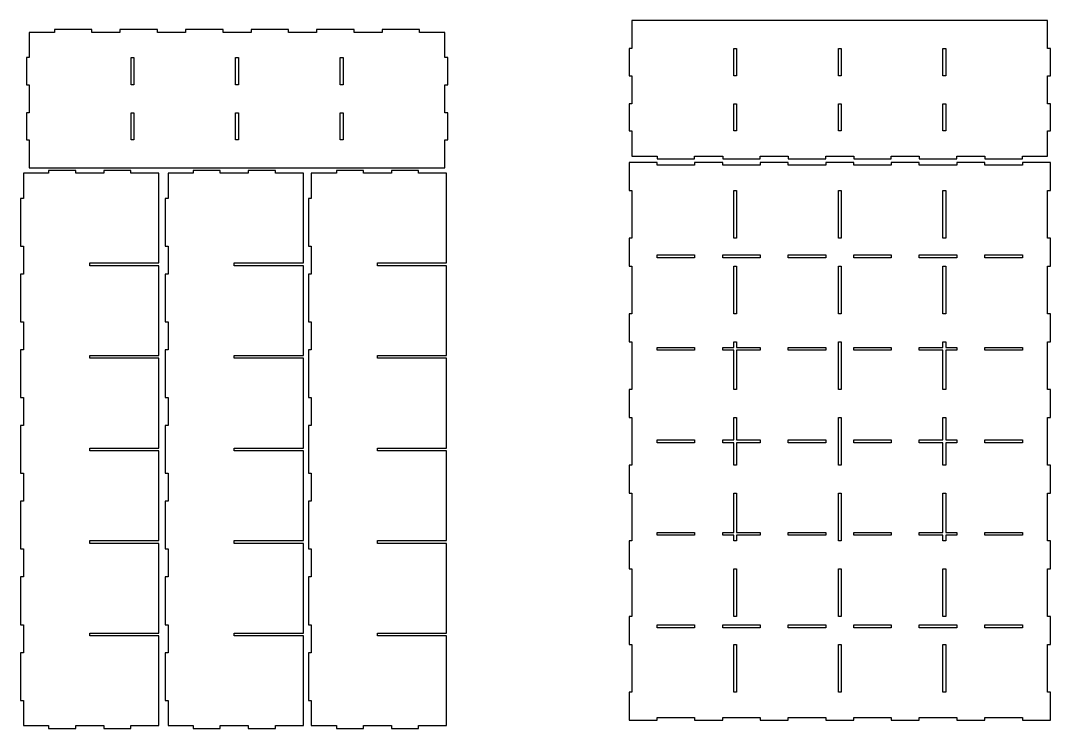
# Model space of a CAD drawing. Extents: x 50 to 2161, y 32 to 790.
# Drawn here: x 50 to 1153, y 33 to 790 of the extents above; entities that cross this region are included whole.
import ezdxf

# ---------------------------------------------------------------- set-up
doc = ezdxf.new("R2010")
doc.units = 0
doc.layers.add('Ebene_1', color=7, linetype='CONTINUOUS')

msp = doc.modelspace()

# ---------------------------------------------------------------- linework, layer by layer
at = {"layer": 'Ebene_1', "color": 7}
for p, q in [((1149.588873, 790.342392), (704.533234, 790.342392)), ((704.533234, 790.342392), (704.533234, 760.338642)), ((1149.588873, 760.338642), (1149.588873, 790.342392)), ((86.15735, 777.689919), (59.17867, 777.689919)), ((59.17867, 777.689919), (59.17867, 750.711252)), ((86.15735, 780.706197), (86.15735, 777.689919)), ((126.338739, 780.706197), (86.15735, 780.706197)), ((86.15735, 780.706197), (86.15735, 780.706197)), ((126.338739, 777.689919), (126.338739, 780.706197)), ((156.342486, 777.689919), (126.338739, 777.689919)), ((196.523875, 780.706197), (156.342486, 780.706197)), ((156.342486, 780.706197), (156.342486, 777.689919)), ((196.523875, 777.689919), (196.523875, 780.706197)), ((226.518809, 777.689919), (196.523875, 777.689919)), ((266.709017, 780.706197), (226.518809, 780.706197)), ((226.518809, 780.706197), (226.518809, 777.689919)), ((266.709017, 777.689919), (266.709017, 780.706197)), ((296.703948, 777.689919), (266.709017, 777.689919)), ((336.885336, 780.706197), (296.703948, 780.706197)), ((296.703948, 780.706197), (296.703948, 777.689919)), ((336.885336, 777.689919), (336.885336, 780.706197)), ((366.889086, 777.689919), (336.885336, 777.689919)), ((407.070475, 780.706197), (366.889086, 780.706197)), ((366.889086, 780.706197), (366.889086, 777.689919)), ((407.070475, 777.689919), (407.070475, 780.706197)), ((437.074225, 777.689919), (407.070475, 777.689919)), ((477.255614, 780.706197), (437.074225, 780.706197)), ((437.074225, 780.706197), (437.074225, 777.689919)), ((477.255614, 777.689919), (477.255614, 780.706197)), ((504.234309, 777.689919), (477.255614, 777.689919)), ((504.234309, 750.711252), (504.234309, 777.689919)), ((59.17867, 750.711252), (56.1536, 750.711252)), ((56.1536, 750.711252), (56.1536, 721.704085)), ((168.178181, 750.711252), (171.194431, 750.711252)), ((168.178181, 721.712919), (168.178181, 750.711252)), ((168.178181, 750.711252), (168.178181, 750.711252)), ((171.194431, 750.711252), (171.194431, 721.712919)), ((280.193936, 750.711252), (283.210198, 750.711252)), ((280.193936, 721.712919), (280.193936, 750.711252)), ((280.193936, 750.711252), (280.193936, 750.711252)), ((283.210198, 750.711252), (283.210198, 721.712919)), ((392.218531, 750.711252), (395.234781, 750.711252)), ((392.218531, 721.712919), (392.218531, 750.711252)), ((392.218531, 750.711252), (392.218531, 750.711252)), ((395.234781, 750.711252), (395.234781, 721.712919)), ((507.259364, 750.711252), (504.234309, 750.711252)), ((507.259364, 721.704085), (507.259364, 750.711252)), ((704.533234, 760.338642), (701.508178, 760.338642)), ((701.508178, 760.338642), (701.508178, 731.340309)), ((813.532762, 731.340309), (813.532762, 760.338642)), ((813.532762, 760.338642), (816.549012, 760.338642)), ((816.549012, 760.338642), (816.549012, 731.340309)), ((925.557345, 731.340309), (925.557345, 760.338642)), ((925.557345, 760.338642), (928.573623, 760.338642)), ((928.573623, 760.338642), (928.573623, 731.340309)), ((1037.573123, 731.340309), (1037.573123, 760.338642)), ((1037.573123, 760.338642), (1040.589373, 760.338642)), ((1040.589373, 760.338642), (1040.589373, 731.340309)), ((1152.613956, 760.338642), (1149.588873, 760.338642)), ((1152.613956, 731.340309), (1152.613956, 760.338642)), ((701.508178, 731.340309), (704.533234, 731.340309)), ((704.533234, 731.340309), (704.533234, 701.345393)), ((816.549012, 731.340309), (813.532762, 731.340309)), ((816.549012, 731.340309), (816.549012, 731.340309)), ((928.573623, 731.340309), (925.557345, 731.340309)), ((928.573623, 731.340309), (928.573623, 731.340309)), ((1040.589373, 731.340309), (1037.573123, 731.340309)), ((1040.589373, 731.340309), (1040.589373, 731.340309)), ((1149.588873, 701.345393), (1149.588873, 731.340309)), ((1149.588873, 731.340309), (1152.613956, 731.340309)), ((56.1536, 721.704085), (59.17867, 721.704085)), ((59.17867, 721.704085), (59.17867, 691.709169)), ((171.194431, 721.712919), (168.178181, 721.712919)), ((283.210198, 721.712919), (280.193936, 721.712919)), ((395.234781, 721.712919), (392.218531, 721.712919)), ((504.234309, 691.709169), (504.234309, 721.704085)), ((504.234309, 721.704085), (507.259364, 721.704085)), ((704.533234, 701.345393), (701.508178, 701.345393)), ((701.508178, 701.345393), (701.508178, 672.338226)), ((813.532762, 672.338226), (813.532762, 701.336559)), ((813.532762, 701.336559), (816.549012, 701.336559)), ((816.549012, 701.336559), (816.549012, 672.338226)), ((925.557345, 672.338226), (925.557345, 701.336559)), ((925.557345, 701.336559), (928.573623, 701.336559)), ((928.573623, 701.336559), (928.573623, 672.338226)), ((1037.573123, 672.338226), (1037.573123, 701.336559)), ((1037.573123, 701.336559), (1040.589373, 701.336559)), ((1040.589373, 701.336559), (1040.589373, 672.338226)), ((1152.613956, 701.345393), (1149.588873, 701.345393)), ((1152.613956, 672.338226), (1152.613956, 701.345393)), ((59.17867, 691.709169), (56.1536, 691.709169)), ((56.1536, 691.709169), (56.1536, 662.710836)), ((168.178181, 691.709169), (171.194431, 691.709169)), ((168.178181, 662.710836), (168.178181, 691.709169)), ((168.178181, 691.709169), (168.178181, 691.709169)), ((171.194431, 691.709169), (171.194431, 662.710836)), ((280.193936, 691.709169), (283.210198, 691.709169)), ((280.193936, 662.710836), (280.193936, 691.709169)), ((280.193936, 691.709169), (280.193936, 691.709169)), ((283.210198, 691.709169), (283.210198, 662.710836)), ((392.218531, 691.709169), (395.234781, 691.709169)), ((392.218531, 662.710836), (392.218531, 691.709169)), ((392.218531, 691.709169), (392.218531, 691.709169)), ((395.234781, 691.709169), (395.234781, 662.710836)), ((507.259364, 691.709169), (504.234309, 691.709169)), ((507.259364, 662.710836), (507.259364, 691.709169)), ((56.1536, 662.710836), (59.17867, 662.710836)), ((59.17867, 662.710836), (59.17867, 632.707086)), ((171.194431, 662.710836), (168.178181, 662.710836)), ((283.210198, 662.710836), (280.193936, 662.710836)), ((395.234781, 662.710836), (392.218531, 662.710836)), ((504.234309, 632.707086), (504.234309, 662.710836)), ((504.234309, 662.710836), (507.259364, 662.710836)), ((701.508178, 672.338226), (704.533234, 672.338226)), ((704.533234, 672.338226), (704.533234, 645.359559)), ((816.549012, 672.338226), (813.532762, 672.338226)), ((816.549012, 672.338226), (816.549012, 672.338226)), ((928.573623, 672.338226), (925.557345, 672.338226)), ((928.573623, 672.338226), (928.573623, 672.338226)), ((1040.589373, 672.338226), (1037.573123, 672.338226)), ((1040.589373, 672.338226), (1040.589373, 672.338226)), ((1149.588873, 645.359559), (1149.588873, 672.338226)), ((1149.588873, 672.338226), (1152.613956, 672.338226)), ((704.533234, 645.359559), (731.511928, 645.359559)), ((731.511928, 645.359559), (731.511928, 642.343281)), ((731.511928, 642.343281), (771.693317, 642.343281)), ((771.693317, 642.343281), (771.693317, 645.359559)), ((771.693317, 645.359559), (801.697067, 645.359559)), ((801.697067, 645.359559), (801.697067, 642.343281)), ((801.697067, 642.343281), (841.878456, 642.343281)), ((841.878456, 642.343281), (841.878456, 645.359559)), ((841.878456, 645.359559), (871.882206, 645.359559)), ((871.882206, 645.359559), (871.882206, 642.343281)), ((871.882206, 642.343281), (912.063595, 642.343281)), ((912.063595, 642.343281), (912.063595, 645.359559)), ((912.063595, 645.359559), (942.05854, 645.359559)), ((942.05854, 645.359559), (942.05854, 642.343281)), ((942.05854, 642.343281), (982.248734, 642.343281)), ((982.248734, 642.343281), (982.248734, 645.359559)), ((982.248734, 645.359559), (1012.243679, 645.359559)), ((1012.243679, 645.359559), (1012.243679, 642.343281)), ((1012.243679, 642.343281), (1052.425068, 642.343281)), ((1052.425068, 642.343281), (1052.425068, 645.359559)), ((1052.425068, 645.359559), (1082.428818, 645.359559)), ((1082.428818, 645.359559), (1082.428818, 642.343281)), ((1082.428818, 642.343281), (1122.610206, 642.343281)), ((1122.610206, 642.343281), (1122.610206, 645.359559)), ((1122.610206, 645.359559), (1149.588873, 645.359559)), ((1122.610206, 642.343281), (1122.610206, 642.343281)), ((59.17867, 632.707086), (504.234309, 632.707086)), ((79.957089, 629.930329), (79.957089, 626.914079)), ((108.955422, 629.930329), (79.957089, 629.930329)), ((79.957089, 629.930329), (79.957089, 629.930329)), ((108.955422, 626.914079), (108.955422, 629.930329)), ((167.948669, 629.930329), (138.950353, 629.930329)), ((138.950353, 629.930329), (138.950353, 626.914079)), ((167.948669, 626.914079), (167.948669, 629.930329)), ((234.784319, 629.930329), (234.784319, 626.914079)), ((263.782652, 629.930329), (234.784319, 629.930329)), ((234.784319, 629.930329), (234.784319, 629.930329)), ((263.782652, 626.914079), (263.782652, 629.930329)), ((322.77589, 629.930329), (293.777585, 629.930329)), ((293.777585, 629.930329), (293.777585, 626.914079)), ((322.77589, 626.914079), (322.77589, 629.930329)), ((388.164578, 629.930329), (388.164578, 626.914079)), ((417.162911, 629.930329), (388.164578, 629.930329)), ((388.164578, 629.930329), (388.164578, 629.930329)), ((417.162911, 626.914079), (417.162911, 629.930329)), ((476.156161, 629.930329), (447.157856, 629.930329)), ((447.157856, 629.930329), (447.157856, 626.914079)), ((476.156161, 626.914079), (476.156161, 629.930329)), ((701.508178, 638.644392), (701.508178, 608.640642)), ((731.511928, 638.644392), (701.508178, 638.644392)), ((701.508178, 638.644392), (701.508178, 638.644392)), ((731.511928, 635.628142), (731.511928, 638.644392)), ((771.702151, 635.628142), (731.511928, 635.628142)), ((801.697067, 638.644392), (771.702151, 638.644392)), ((771.702151, 638.644392), (771.702151, 635.628142)), ((801.697067, 635.628142), (801.697067, 638.644392)), ((841.878456, 635.628142), (801.697067, 635.628142)), ((871.882206, 638.644392), (841.878456, 638.644392)), ((841.878456, 638.644392), (841.878456, 635.628142)), ((871.882206, 635.628142), (871.882206, 638.644392)), ((912.063595, 635.628142), (871.882206, 635.628142)), ((942.067345, 638.644392), (912.063595, 638.644392)), ((912.063595, 638.644392), (912.063595, 635.628142)), ((942.067345, 635.628142), (942.067345, 638.644392)), ((982.248734, 635.628142), (942.067345, 635.628142)), ((1012.243679, 638.644392), (982.248734, 638.644392)), ((982.248734, 638.644392), (982.248734, 635.628142)), ((1012.243679, 635.628142), (1012.243679, 638.644392)), ((1052.433901, 635.628142), (1012.243679, 635.628142)), ((1082.428818, 638.644392), (1052.433901, 638.644392)), ((1052.433901, 638.644392), (1052.433901, 635.628142)), ((1082.428818, 635.628142), (1082.428818, 638.644392)), ((1122.610206, 635.628142), (1082.428818, 635.628142)), ((1152.613956, 638.644392), (1122.610206, 638.644392)), ((1122.610206, 638.644392), (1122.610206, 635.628142)), ((1152.613956, 608.640642), (1152.613956, 638.644392)), ((79.957089, 626.914079), (52.969589, 626.914079)), ((52.969589, 626.914079), (52.969589, 599.926579)), ((138.950353, 626.914079), (108.955422, 626.914079)), ((197.952447, 626.914079), (167.948669, 626.914079)), ((197.952447, 530.914435), (197.952447, 626.914079)), ((234.784319, 626.914079), (207.796816, 626.914079)), ((207.796816, 626.914079), (207.796816, 599.926579)), ((293.777585, 626.914079), (263.782652, 626.914079)), ((352.779669, 626.914079), (322.77589, 626.914079)), ((352.779669, 530.914435), (352.779669, 626.914079)), ((388.164578, 626.914079), (361.177078, 626.914079)), ((361.177078, 626.914079), (361.177078, 599.926579)), ((447.157856, 626.914079), (417.162911, 626.914079)), ((506.159939, 626.914079), (476.156161, 626.914079)), ((506.159939, 530.914435), (506.159939, 626.914079)), ((701.508178, 608.640642), (704.533262, 608.640642)), ((704.533262, 608.640642), (704.533262, 557.62015)), ((813.523956, 608.640642), (816.549012, 608.640642)), ((813.523956, 557.62015), (813.523956, 608.640642)), ((813.523956, 608.640642), (813.523956, 608.640642)), ((816.549012, 608.640642), (816.549012, 557.62015)), ((925.54854, 608.640642), (928.573595, 608.640642)), ((925.54854, 557.62015), (925.54854, 608.640642)), ((925.54854, 608.640642), (925.54854, 608.640642)), ((928.573595, 608.640642), (928.573595, 557.62015)), ((1037.56429, 608.640642), (1040.589373, 608.640642)), ((1037.56429, 557.62015), (1037.56429, 608.640642)), ((1037.56429, 608.640642), (1037.56429, 608.640642)), ((1040.589373, 608.640642), (1040.589373, 557.62015)), ((1149.588901, 557.62015), (1149.588901, 608.640642)), ((1149.588901, 608.640642), (1152.613956, 608.640642)), ((52.969589, 599.926579), (49.953339, 599.926579)), ((49.953339, 599.926579), (49.953339, 548.914907)), ((207.796816, 599.926579), (204.780566, 599.926579)), ((204.780566, 599.926579), (204.780566, 548.914907)), ((361.177078, 599.926579), (358.160828, 599.926579)), ((358.160828, 599.926579), (358.160828, 548.914907)), ((704.533262, 557.62015), (701.508178, 557.62015)), ((701.508178, 557.62015), (701.508178, 527.6164)), ((816.549012, 557.62015), (813.523956, 557.62015)), ((928.573595, 557.62015), (925.54854, 557.62015)), ((1040.589373, 557.62015), (1037.56429, 557.62015)), ((1152.613956, 557.62015), (1149.588901, 557.62015)), ((1152.613956, 527.6164), (1152.613956, 557.62015)), ((49.953339, 548.914907), (52.969589, 548.914907)), ((52.969589, 548.914907), (52.969589, 518.911157)), ((204.780566, 548.914907), (207.796816, 548.914907)), ((207.796816, 548.914907), (207.796816, 518.911157)), ((358.160828, 548.914907), (361.177078, 548.914907)), ((361.177078, 548.914907), (361.177078, 518.911157)), ((123.957297, 527.889351), (123.957297, 530.914435)), ((123.957297, 530.914435), (197.952447, 530.914435)), ((278.784527, 527.889351), (278.784527, 530.914435)), ((278.784527, 530.914435), (352.779669, 530.914435)), ((432.1648, 527.889351), (432.1648, 530.914435)), ((432.1648, 530.914435), (506.159939, 530.914435)), ((731.511928, 539.619678), (771.702151, 539.619678)), ((731.511928, 536.6034), (731.511928, 539.619678)), ((731.511928, 539.619678), (731.511928, 539.619678)), ((771.702151, 536.6034), (731.511928, 536.6034)), ((771.702151, 539.619678), (771.702151, 536.6034)), ((801.697067, 539.619678), (841.878456, 539.619678)), ((801.697067, 536.6034), (801.697067, 539.619678)), ((801.697067, 539.619678), (801.697067, 539.619678)), ((841.878456, 536.6034), (801.697067, 536.6034)), ((841.878456, 539.619678), (841.878456, 536.6034)), ((871.882206, 539.619678), (912.063595, 539.619678)), ((871.882206, 536.6034), (871.882206, 539.619678)), ((871.882206, 539.619678), (871.882206, 539.619678)), ((912.063595, 536.6034), (871.882206, 536.6034)), ((912.063595, 539.619678), (912.063595, 536.6034)), ((942.067345, 539.619678), (982.248734, 539.619678)), ((942.067345, 536.6034), (942.067345, 539.619678)), ((942.067345, 539.619678), (942.067345, 539.619678)), ((982.248734, 536.6034), (942.067345, 536.6034)), ((982.248734, 539.619678), (982.248734, 536.6034)), ((1012.243679, 539.619678), (1052.433901, 539.619678)), ((1012.243679, 536.6034), (1012.243679, 539.619678)), ((1012.243679, 539.619678), (1012.243679, 539.619678)), ((1052.433901, 536.6034), (1012.243679, 536.6034)), ((1052.433901, 539.619678), (1052.433901, 536.6034)), ((1082.428818, 539.619678), (1122.610206, 539.619678)), ((1082.428818, 536.6034), (1082.428818, 539.619678)), ((1082.428818, 539.619678), (1082.428818, 539.619678)), ((1122.610206, 536.6034), (1082.428818, 536.6034)), ((1122.610206, 539.619678), (1122.610206, 536.6034)), ((52.969589, 518.911157), (49.953339, 518.911157)), ((49.953339, 518.911157), (49.953339, 467.890657)), ((197.952447, 527.889351), (123.957297, 527.889351)), ((197.952447, 431.889713), (197.952447, 527.889351)), ((207.796816, 518.911157), (204.780566, 518.911157)), ((204.780566, 518.911157), (204.780566, 467.890657)), ((352.779669, 527.889351), (278.784527, 527.889351)), ((352.779669, 431.889713), (352.779669, 527.889351)), ((361.177078, 518.911157), (358.160828, 518.911157)), ((358.160828, 518.911157), (358.160828, 467.890657)), ((506.159939, 527.889351), (432.1648, 527.889351)), ((506.159939, 431.889713), (506.159939, 527.889351)), ((701.508178, 527.6164), (704.533262, 527.6164)), ((704.533262, 527.6164), (704.533262, 476.604734)), ((813.523956, 527.6164), (816.549012, 527.6164)), ((813.523956, 476.604734), (813.523956, 527.6164)), ((813.523956, 527.6164), (813.523956, 527.6164)), ((816.549012, 527.6164), (816.549012, 476.604734)), ((925.54854, 527.6164), (928.573595, 527.6164)), ((925.54854, 476.604734), (925.54854, 527.6164)), ((925.54854, 527.6164), (925.54854, 527.6164)), ((928.573595, 527.6164), (928.573595, 476.604734)), ((1037.56429, 527.6164), (1040.589373, 527.6164)), ((1037.56429, 476.604734), (1037.56429, 527.6164)), ((1037.56429, 527.6164), (1037.56429, 527.6164)), ((1040.589373, 527.6164), (1040.589373, 476.604734)), ((1149.588901, 476.604734), (1149.588901, 527.6164)), ((1149.588901, 527.6164), (1152.613956, 527.6164)), ((704.533262, 476.604734), (701.508178, 476.604734)), ((701.508178, 476.604734), (701.508178, 446.600984)), ((816.549012, 476.604734), (813.523956, 476.604734)), ((928.573595, 476.604734), (925.54854, 476.604734)), ((1040.589373, 476.604734), (1037.56429, 476.604734)), ((1152.613956, 476.604734), (1149.588901, 476.604734)), ((1152.613956, 446.600984), (1152.613956, 476.604734)), ((49.953339, 467.890657), (52.969589, 467.890657)), ((52.969589, 467.890657), (52.969589, 437.886935)), ((204.780566, 467.890657), (207.796816, 467.890657)), ((207.796816, 467.890657), (207.796816, 437.886935)), ((358.160828, 467.890657), (361.177078, 467.890657)), ((361.177078, 467.890657), (361.177078, 437.886935)), ((701.508178, 446.600984), (704.533262, 446.600984)), ((704.533262, 446.600984), (704.533262, 395.580512)), ((813.523956, 446.600984), (816.549012, 446.600984)), ((813.523956, 440.603761), (813.523956, 446.600984)), ((813.523956, 446.600984), (813.523956, 446.600984)), ((816.549012, 446.600984), (816.549012, 440.603761)), ((925.54854, 446.600984), (928.573595, 446.600984)), ((925.54854, 395.580512), (925.54854, 446.600984)), ((925.54854, 446.600984), (925.54854, 446.600984)), ((928.573595, 446.600984), (928.573595, 395.580512)), ((1037.56429, 446.600984), (1040.589373, 446.600984)), ((1037.56429, 440.603761), (1037.56429, 446.600984)), ((1037.56429, 446.600984), (1037.56429, 446.600984)), ((1040.589373, 446.600984), (1040.589373, 440.603761)), ((1149.588901, 395.580512), (1149.588901, 446.600984)), ((1149.588901, 446.600984), (1152.613956, 446.600984)), ((52.969589, 437.886935), (49.953339, 437.886935)), ((49.953339, 437.886935), (49.953339, 386.875268)), ((123.957297, 428.873435), (123.957297, 431.889713)), ((123.957297, 431.889713), (197.952447, 431.889713)), ((207.796816, 437.886935), (204.780566, 437.886935)), ((204.780566, 437.886935), (204.780566, 386.875268)), ((278.784527, 428.873435), (278.784527, 431.889713)), ((278.784527, 431.889713), (352.779669, 431.889713)), ((361.177078, 437.886935), (358.160828, 437.886935)), ((358.160828, 437.886935), (358.160828, 386.875268)), ((432.1648, 428.873435), (432.1648, 431.889713)), ((432.1648, 431.889713), (506.159939, 431.889713)), ((731.511928, 440.603761), (771.702151, 440.603761)), ((731.511928, 437.587511), (731.511928, 440.603761)), ((731.511928, 440.603761), (731.511928, 440.603761)), ((771.702151, 437.587511), (731.511928, 437.587511)), ((771.702151, 440.603761), (771.702151, 437.587511)), ((801.697067, 437.587511), (801.697067, 440.603761)), ((801.697067, 440.603761), (813.523956, 440.603761)), ((813.523956, 437.587511), (801.697067, 437.587511)), ((813.523956, 395.580512), (813.523956, 437.587511)), ((816.549012, 440.603761), (841.878456, 440.603761)), ((841.878456, 437.587511), (816.549012, 437.587511)), ((816.549012, 437.587511), (816.549012, 395.580512)), ((841.878456, 440.603761), (841.878456, 437.587511)), ((871.882206, 440.603761), (912.063595, 440.603761)), ((871.882206, 437.587511), (871.882206, 440.603761)), ((871.882206, 440.603761), (871.882206, 440.603761)), ((912.063595, 437.587511), (871.882206, 437.587511)), ((912.063595, 440.603761), (912.063595, 437.587511)), ((942.067345, 440.603761), (982.248734, 440.603761)), ((942.067345, 437.587511), (942.067345, 440.603761)), ((942.067345, 440.603761), (942.067345, 440.603761)), ((982.248734, 437.587511), (942.067345, 437.587511)), ((982.248734, 440.603761), (982.248734, 437.587511)), ((1012.243679, 437.587511), (1012.243679, 440.603761)), ((1012.243679, 440.603761), (1037.56429, 440.603761)), ((1037.56429, 437.587511), (1012.243679, 437.587511)), ((1037.56429, 395.580512), (1037.56429, 437.587511)), ((1040.589373, 440.603761), (1052.433901, 440.603761)), ((1052.433901, 437.587511), (1040.589373, 437.587511)), ((1040.589373, 437.587511), (1040.589373, 395.580512)), ((1052.433901, 440.603761), (1052.433901, 437.587511)), ((1082.428818, 440.603761), (1122.610206, 440.603761)), ((1082.428818, 437.587511), (1082.428818, 440.603761)), ((1082.428818, 440.603761), (1082.428818, 440.603761)), ((1122.610206, 437.587511), (1082.428818, 437.587511)), ((1122.610206, 440.603761), (1122.610206, 437.587511)), ((197.952447, 428.873435), (123.957297, 428.873435)), ((197.952447, 332.873796), (197.952447, 428.873435)), ((352.779669, 428.873435), (278.784527, 428.873435)), ((352.779669, 332.873796), (352.779669, 428.873435)), ((506.159939, 428.873435), (432.1648, 428.873435)), ((506.159939, 332.873796), (506.159939, 428.873435)), ((49.953339, 386.875268), (52.969589, 386.875268)), ((52.969589, 386.875268), (52.969589, 356.87149)), ((204.780566, 386.875268), (207.796816, 386.875268)), ((207.796816, 386.875268), (207.796816, 356.87149)), ((358.160828, 386.875268), (361.177078, 386.875268)), ((361.177078, 386.875268), (361.177078, 356.87149)), ((704.533262, 395.580512), (701.508178, 395.580512)), ((701.508178, 395.580512), (701.508178, 365.576733)), ((816.549012, 395.580512), (813.523956, 395.580512)), ((928.573595, 395.580512), (925.54854, 395.580512)), ((1040.589373, 395.580512), (1037.56429, 395.580512)), ((1152.613956, 395.580512), (1149.588901, 395.580512)), ((1152.613956, 365.576733), (1152.613956, 395.580512)), ((701.508178, 365.576733), (704.533262, 365.576733)), ((704.533262, 365.576733), (704.533262, 314.565066)), ((813.523956, 365.576733), (816.549012, 365.576733)), ((813.523956, 341.579039), (813.523956, 365.576733)), ((813.523956, 365.576733), (813.523956, 365.576733)), ((816.549012, 365.576733), (816.549012, 341.579039)), ((925.54854, 365.576733), (928.573595, 365.576733)), ((925.54854, 314.565066), (925.54854, 365.576733)), ((925.54854, 365.576733), (925.54854, 365.576733)), ((928.573595, 365.576733), (928.573595, 314.565066)), ((1037.56429, 365.576733), (1040.589373, 365.576733)), ((1037.56429, 341.579039), (1037.56429, 365.576733)), ((1037.56429, 365.576733), (1037.56429, 365.576733)), ((1040.589373, 365.576733), (1040.589373, 341.579039)), ((1149.588901, 314.565066), (1149.588901, 365.576733)), ((1149.588901, 365.576733), (1152.613956, 365.576733)), ((52.969589, 356.87149), (49.953339, 356.87149)), ((49.953339, 356.87149), (49.953339, 305.851019)), ((207.796816, 356.87149), (204.780566, 356.87149)), ((204.780566, 356.87149), (204.780566, 305.851019)), ((361.177078, 356.87149), (358.160828, 356.87149)), ((358.160828, 356.87149), (358.160828, 305.851019)), ((123.957297, 329.848712), (123.957297, 332.873796)), ((123.957297, 332.873796), (197.952447, 332.873796)), ((278.784527, 329.848712), (278.784527, 332.873796)), ((278.784527, 332.873796), (352.779669, 332.873796)), ((432.1648, 329.848712), (432.1648, 332.873796)), ((432.1648, 332.873796), (506.159939, 332.873796)), ((731.511928, 341.579039), (771.702151, 341.579039)), ((731.511928, 338.562789), (731.511928, 341.579039)), ((731.511928, 341.579039), (731.511928, 341.579039)), ((771.702151, 338.562789), (731.511928, 338.562789)), ((771.702151, 341.579039), (771.702151, 338.562789)), ((801.697067, 338.562789), (801.697067, 341.579039)), ((801.697067, 341.579039), (813.523956, 341.579039)), ((813.523956, 338.562789), (801.697067, 338.562789)), ((813.523956, 314.565066), (813.523956, 338.562789)), ((816.549012, 341.579039), (841.878456, 341.579039)), ((841.878456, 338.562789), (816.549012, 338.562789)), ((816.549012, 338.562789), (816.549012, 314.565066)), ((841.878456, 341.579039), (841.878456, 338.562789)), ((871.882206, 341.579039), (912.063595, 341.579039)), ((871.882206, 338.562789), (871.882206, 341.579039)), ((871.882206, 341.579039), (871.882206, 341.579039)), ((912.063595, 338.562789), (871.882206, 338.562789)), ((912.063595, 341.579039), (912.063595, 338.562789)), ((942.067345, 341.579039), (982.248734, 341.579039)), ((942.067345, 338.562789), (942.067345, 341.579039)), ((942.067345, 341.579039), (942.067345, 341.579039)), ((982.248734, 338.562789), (942.067345, 338.562789)), ((982.248734, 341.579039), (982.248734, 338.562789)), ((1012.243679, 338.562789), (1012.243679, 341.579039)), ((1012.243679, 341.579039), (1037.56429, 341.579039)), ((1037.56429, 338.562789), (1012.243679, 338.562789)), ((1037.56429, 314.565066), (1037.56429, 338.562789)), ((1040.589373, 341.579039), (1052.433901, 341.579039)), ((1052.433901, 338.562789), (1040.589373, 338.562789)), ((1040.589373, 338.562789), (1040.589373, 314.565066)), ((1052.433901, 341.579039), (1052.433901, 338.562789)), ((1082.428818, 341.579039), (1122.610206, 341.579039)), ((1082.428818, 338.562789), (1082.428818, 341.579039)), ((1082.428818, 341.579039), (1082.428818, 341.579039)), ((1122.610206, 338.562789), (1082.428818, 338.562789)), ((1122.610206, 341.579039), (1122.610206, 338.562789)), ((197.952447, 329.848712), (123.957297, 329.848712)), ((197.952447, 233.849074), (197.952447, 329.848712)), ((352.779669, 329.848712), (278.784527, 329.848712)), ((352.779669, 233.849074), (352.779669, 329.848712)), ((506.159939, 329.848712), (432.1648, 329.848712)), ((506.159939, 233.849074), (506.159939, 329.848712)), ((704.533262, 314.565066), (701.508178, 314.565066)), ((701.508178, 314.565066), (701.508178, 284.561344)), ((816.549012, 314.565066), (813.523956, 314.565066)), ((928.573595, 314.565066), (925.54854, 314.565066)), ((1040.589373, 314.565066), (1037.56429, 314.565066)), ((1152.613956, 314.565066), (1149.588901, 314.565066)), ((1152.613956, 284.561344), (1152.613956, 314.565066)), ((49.953339, 305.851019), (52.969589, 305.851019)), ((52.969589, 305.851019), (52.969589, 275.847269)), ((204.780566, 305.851019), (207.796816, 305.851019)), ((207.796816, 305.851019), (207.796816, 275.847269)), ((358.160828, 305.851019), (361.177078, 305.851019)), ((361.177078, 305.851019), (361.177078, 275.847269)), ((52.969589, 275.847269), (49.953339, 275.847269)), ((49.953339, 275.847269), (49.953339, 224.835601)), ((207.796816, 275.847269), (204.780566, 275.847269)), ((204.780566, 275.847269), (204.780566, 224.835601)), ((361.177078, 275.847269), (358.160828, 275.847269)), ((358.160828, 275.847269), (358.160828, 224.835601)), ((701.508178, 284.561344), (704.533262, 284.561344)), ((704.533262, 284.561344), (704.533262, 233.540845)), ((813.523956, 284.561344), (816.549012, 284.561344)), ((813.523956, 242.563122), (813.523956, 284.561344)), ((813.523956, 284.561344), (813.523956, 284.561344)), ((816.549012, 284.561344), (816.549012, 242.563122)), ((925.54854, 284.561344), (928.573595, 284.561344)), ((925.54854, 233.540845), (925.54854, 284.561344)), ((925.54854, 284.561344), (925.54854, 284.561344)), ((928.573595, 284.561344), (928.573595, 233.540845)), ((1037.56429, 284.561344), (1040.589373, 284.561344)), ((1037.56429, 242.563122), (1037.56429, 284.561344)), ((1037.56429, 284.561344), (1037.56429, 284.561344)), ((1040.589373, 284.561344), (1040.589373, 242.563122)), ((1149.588901, 233.540845), (1149.588901, 284.561344)), ((1149.588901, 284.561344), (1152.613956, 284.561344)), ((123.957297, 230.832824), (123.957297, 233.849074)), ((123.957297, 233.849074), (197.952447, 233.849074)), ((278.784527, 230.832824), (278.784527, 233.849074)), ((278.784527, 233.849074), (352.779669, 233.849074)), ((432.1648, 230.832824), (432.1648, 233.849074)), ((432.1648, 233.849074), (506.159939, 233.849074)), ((704.533262, 233.540845), (701.508178, 233.540845)), ((701.508178, 233.540845), (701.508178, 203.537095)), ((731.511928, 242.563122), (771.702151, 242.563122)), ((731.511928, 239.5469), (731.511928, 242.563122)), ((731.511928, 242.563122), (731.511928, 242.563122)), ((771.702151, 239.5469), (731.511928, 239.5469)), ((771.702151, 242.563122), (771.702151, 239.5469)), ((801.697067, 239.5469), (801.697067, 242.563122)), ((801.697067, 242.563122), (813.523956, 242.563122)), ((813.523956, 239.5469), (801.697067, 239.5469)), ((813.523956, 233.540845), (813.523956, 239.5469)), ((816.549012, 233.540845), (813.523956, 233.540845)), ((816.549012, 242.563122), (841.878456, 242.563122)), ((841.878456, 239.5469), (816.549012, 239.5469)), ((816.549012, 239.5469), (816.549012, 233.540845)), ((841.878456, 242.563122), (841.878456, 239.5469)), ((871.882206, 242.563122), (912.063595, 242.563122)), ((871.882206, 239.5469), (871.882206, 242.563122)), ((871.882206, 242.563122), (871.882206, 242.563122)), ((912.063595, 239.5469), (871.882206, 239.5469)), ((912.063595, 242.563122), (912.063595, 239.5469)), ((928.573595, 233.540845), (925.54854, 233.540845)), ((942.067345, 242.563122), (982.248734, 242.563122)), ((942.067345, 239.5469), (942.067345, 242.563122)), ((942.067345, 242.563122), (942.067345, 242.563122)), ((982.248734, 239.5469), (942.067345, 239.5469)), ((982.248734, 242.563122), (982.248734, 239.5469)), ((1012.243679, 239.5469), (1012.243679, 242.563122)), ((1012.243679, 242.563122), (1037.56429, 242.563122)), ((1037.56429, 239.5469), (1012.243679, 239.5469)), ((1037.56429, 233.540845), (1037.56429, 239.5469)), ((1040.589373, 233.540845), (1037.56429, 233.540845)), ((1040.589373, 242.563122), (1052.433901, 242.563122)), ((1052.433901, 239.5469), (1040.589373, 239.5469)), ((1040.589373, 239.5469), (1040.589373, 233.540845)), ((1052.433901, 242.563122), (1052.433901, 239.5469)), ((1082.428818, 242.563122), (1122.610206, 242.563122)), ((1082.428818, 239.5469), (1082.428818, 242.563122)), ((1082.428818, 242.563122), (1082.428818, 242.563122)), ((1122.610206, 239.5469), (1082.428818, 239.5469)), ((1122.610206, 242.563122), (1122.610206, 239.5469)), ((1152.613956, 233.540845), (1149.588901, 233.540845)), ((1152.613956, 203.537095), (1152.613956, 233.540845)), ((49.953339, 224.835601), (52.969589, 224.835601)), ((52.969589, 224.835601), (52.969589, 194.831851)), ((197.952447, 230.832824), (123.957297, 230.832824)), ((197.952447, 134.833157), (197.952447, 230.832824)), ((204.780566, 224.835601), (207.796816, 224.835601)), ((207.796816, 224.835601), (207.796816, 194.831851)), ((352.779669, 230.832824), (278.784527, 230.832824)), ((352.779669, 134.833157), (352.779669, 230.832824)), ((358.160828, 224.835601), (361.177078, 224.835601)), ((361.177078, 224.835601), (361.177078, 194.831851)), ((506.159939, 230.832824), (432.1648, 230.832824)), ((506.159939, 134.833157), (506.159939, 230.832824)), ((701.508178, 203.537095), (704.533262, 203.537095)), ((704.533262, 203.537095), (704.533262, 152.525428)), ((813.523956, 203.537095), (816.549012, 203.537095)), ((813.523956, 152.525428), (813.523956, 203.537095)), ((813.523956, 203.537095), (813.523956, 203.537095)), ((816.549012, 203.537095), (816.549012, 152.525428)), ((925.54854, 203.537095), (928.573595, 203.537095)), ((925.54854, 152.525428), (925.54854, 203.537095)), ((925.54854, 203.537095), (925.54854, 203.537095)), ((928.573595, 203.537095), (928.573595, 152.525428)), ((1037.56429, 203.537095), (1040.589373, 203.537095)), ((1037.56429, 152.525428), (1037.56429, 203.537095)), ((1037.56429, 203.537095), (1037.56429, 203.537095)), ((1040.589373, 203.537095), (1040.589373, 152.525428)), ((1149.588901, 152.525428), (1149.588901, 203.537095)), ((1149.588901, 203.537095), (1152.613956, 203.537095)), ((52.969589, 194.831851), (49.953339, 194.831851)), ((49.953339, 194.831851), (49.953339, 143.811379)), ((207.796816, 194.831851), (204.780566, 194.831851)), ((204.780566, 194.831851), (204.780566, 143.811379)), ((361.177078, 194.831851), (358.160828, 194.831851)), ((358.160828, 194.831851), (358.160828, 143.811379)), ((49.953339, 143.811379), (52.969589, 143.811379)), ((52.969589, 143.811379), (52.969589, 113.807601)), ((204.780566, 143.811379), (207.796816, 143.811379)), ((207.796816, 143.811379), (207.796816, 113.807601)), ((358.160828, 143.811379), (361.177078, 143.811379)), ((361.177078, 143.811379), (361.177078, 113.807601)), ((704.533262, 152.525428), (701.508178, 152.525428)), ((701.508178, 152.525428), (701.508178, 122.521678)), ((731.511928, 143.5384), (771.702151, 143.5384)), ((731.511928, 140.522178), (731.511928, 143.5384)), ((731.511928, 143.5384), (731.511928, 143.5384)), ((771.702151, 143.5384), (771.702151, 140.522178)), ((801.697067, 143.5384), (841.878456, 143.5384)), ((801.697067, 140.522178), (801.697067, 143.5384)), ((801.697067, 143.5384), (801.697067, 143.5384)), ((816.549012, 152.525428), (813.523956, 152.525428)), ((841.878456, 143.5384), (841.878456, 140.522178)), ((871.882206, 143.5384), (912.063595, 143.5384)), ((871.882206, 140.522178), (871.882206, 143.5384)), ((871.882206, 143.5384), (871.882206, 143.5384)), ((912.063595, 143.5384), (912.063595, 140.522178)), ((928.573595, 152.525428), (925.54854, 152.525428)), ((942.067345, 143.5384), (982.248734, 143.5384)), ((942.067345, 140.522178), (942.067345, 143.5384)), ((942.067345, 143.5384), (942.067345, 143.5384)), ((982.248734, 143.5384), (982.248734, 140.522178)), ((1012.243679, 143.5384), (1052.433901, 143.5384)), ((1012.243679, 140.522178), (1012.243679, 143.5384)), ((1012.243679, 143.5384), (1012.243679, 143.5384)), ((1040.589373, 152.525428), (1037.56429, 152.525428)), ((1052.433901, 143.5384), (1052.433901, 140.522178)), ((1082.428818, 143.5384), (1122.610206, 143.5384)), ((1082.428818, 140.522178), (1082.428818, 143.5384)), ((1082.428818, 143.5384), (1082.428818, 143.5384)), ((1122.610206, 143.5384), (1122.610206, 140.522178)), ((1152.613956, 152.525428), (1149.588901, 152.525428)), ((1152.613956, 122.521678), (1152.613956, 152.525428)), ((123.957297, 131.808101), (123.957297, 134.833157)), ((123.957297, 134.833157), (197.952447, 134.833157)), ((278.784527, 131.808101), (278.784527, 134.833157)), ((278.784527, 134.833157), (352.779669, 134.833157)), ((432.1648, 131.808101), (432.1648, 134.833157)), ((432.1648, 134.833157), (506.159939, 134.833157)), ((771.702151, 140.522178), (731.511928, 140.522178)), ((841.878456, 140.522178), (801.697067, 140.522178)), ((912.063595, 140.522178), (871.882206, 140.522178)), ((982.248734, 140.522178), (942.067345, 140.522178)), ((1052.433901, 140.522178), (1012.243679, 140.522178)), ((1122.610206, 140.522178), (1082.428818, 140.522178)), ((197.952447, 131.808101), (123.957297, 131.808101)), ((197.952447, 35.808435), (197.952447, 131.808101)), ((352.779669, 131.808101), (278.784527, 131.808101)), ((352.779669, 35.808435), (352.779669, 131.808101)), ((506.159939, 131.808101), (432.1648, 131.808101)), ((506.159939, 35.808435), (506.159939, 131.808101)), ((701.508178, 122.521678), (704.533262, 122.521678)), ((704.533262, 122.521678), (704.533262, 71.501178)), ((813.523956, 122.521678), (816.549012, 122.521678)), ((813.523956, 71.501178), (813.523956, 122.521678)), ((813.523956, 122.521678), (813.523956, 122.521678)), ((816.549012, 122.521678), (816.549012, 71.501178)), ((925.54854, 122.521678), (928.573595, 122.521678)), ((925.54854, 71.501178), (925.54854, 122.521678)), ((925.54854, 122.521678), (925.54854, 122.521678)), ((928.573595, 122.521678), (928.573595, 71.501178)), ((1037.56429, 122.521678), (1040.589373, 122.521678)), ((1037.56429, 71.501178), (1037.56429, 122.521678)), ((1037.56429, 122.521678), (1037.56429, 122.521678)), ((1040.589373, 122.521678), (1040.589373, 71.501178)), ((1149.588901, 71.501178), (1149.588901, 122.521678)), ((1149.588901, 122.521678), (1152.613956, 122.521678)), ((52.969589, 113.807601), (49.953339, 113.807601)), ((49.953339, 113.807601), (49.953339, 62.795935)), ((207.796816, 113.807601), (204.780566, 113.807601)), ((204.780566, 113.807601), (204.780566, 62.795935)), ((361.177078, 113.807601), (358.160828, 113.807601)), ((358.160828, 113.807601), (358.160828, 62.795935)), ((704.533262, 71.501178), (701.508178, 71.501178)), ((701.508178, 71.501178), (701.508178, 41.506261)), ((816.549012, 71.501178), (813.523956, 71.501178)), ((928.573595, 71.501178), (925.54854, 71.501178)), ((1040.589373, 71.501178), (1037.56429, 71.501178)), ((1152.613956, 71.501178), (1149.588901, 71.501178)), ((1152.613956, 41.506261), (1152.613956, 71.501178)), ((49.953339, 62.795935), (52.969589, 62.795935)), ((52.969589, 62.795935), (52.969589, 35.808435)), ((204.780566, 62.795935), (207.796816, 62.795935)), ((207.796816, 62.795935), (207.796816, 35.808435)), ((358.160828, 62.795935), (361.177078, 62.795935)), ((361.177078, 62.795935), (361.177078, 35.808435)), ((731.511928, 41.506261), (731.511928, 44.522511)), ((731.511928, 44.522511), (771.702151, 44.522511)), ((771.702151, 44.522511), (771.702151, 41.506261)), ((801.697067, 41.506261), (801.697067, 44.522511)), ((801.697067, 44.522511), (841.878456, 44.522511)), ((841.878456, 44.522511), (841.878456, 41.506261)), ((871.882206, 41.506261), (871.882206, 44.522511)), ((871.882206, 44.522511), (912.063595, 44.522511)), ((912.063595, 44.522511), (912.063595, 41.506261)), ((942.067345, 41.506261), (942.067345, 44.522511)), ((942.067345, 44.522511), (982.248734, 44.522511)), ((982.248734, 44.522511), (982.248734, 41.506261)), ((1012.243679, 41.506261), (1012.243679, 44.522511)), ((1012.243679, 44.522511), (1052.433901, 44.522511)), ((1052.433901, 44.522511), (1052.433901, 41.506261)), ((1082.428818, 41.506261), (1082.428818, 44.522511)), ((1082.428818, 44.522511), (1122.610206, 44.522511)), ((1122.610206, 44.522511), (1122.610206, 41.506261)), ((52.969589, 35.808435), (79.957089, 35.808435)), ((79.957089, 35.808435), (79.957089, 32.792185)), ((108.955422, 32.792185), (108.955422, 35.808435)), ((108.955422, 35.808435), (138.950353, 35.808435)), ((138.950353, 35.808435), (138.950353, 32.792185)), ((167.948669, 32.792185), (167.948669, 35.808435)), ((167.948669, 35.808435), (197.952447, 35.808435)), ((207.796816, 35.808435), (234.784319, 35.808435)), ((234.784319, 35.808435), (234.784319, 32.792185)), ((263.782652, 32.792185), (263.782652, 35.808435)), ((263.782652, 35.808435), (293.777585, 35.808435)), ((293.777585, 35.808435), (293.777585, 32.792185)), ((322.77589, 32.792185), (322.77589, 35.808435)), ((322.77589, 35.808435), (352.779669, 35.808435)), ((361.177078, 35.808435), (388.164578, 35.808435)), ((388.164578, 35.808435), (388.164578, 32.792185)), ((417.162911, 32.792185), (417.162911, 35.808435)), ((417.162911, 35.808435), (447.157856, 35.808435)), ((447.157856, 35.808435), (447.157856, 32.792185)), ((476.156161, 32.792185), (476.156161, 35.808435)), ((476.156161, 35.808435), (506.159939, 35.808435)), ((701.508178, 41.506261), (731.511928, 41.506261)), ((771.702151, 41.506261), (801.697067, 41.506261)), ((841.878456, 41.506261), (871.882206, 41.506261)), ((912.063595, 41.506261), (942.067345, 41.506261)), ((982.248734, 41.506261), (1012.243679, 41.506261)), ((1052.433901, 41.506261), (1082.428818, 41.506261)), ((1122.610206, 41.506261), (1152.613956, 41.506261)), ((79.957089, 32.792185), (108.955422, 32.792185)), ((138.950353, 32.792185), (167.948669, 32.792185)), ((234.784319, 32.792185), (263.782652, 32.792185)), ((293.777585, 32.792185), (322.77589, 32.792185)), ((388.164578, 32.792185), (417.162911, 32.792185)), ((447.157856, 32.792185), (476.156161, 32.792185))]:
    msp.add_line(p, q, dxfattribs=at)

doc.saveas('drawing.dxf')
